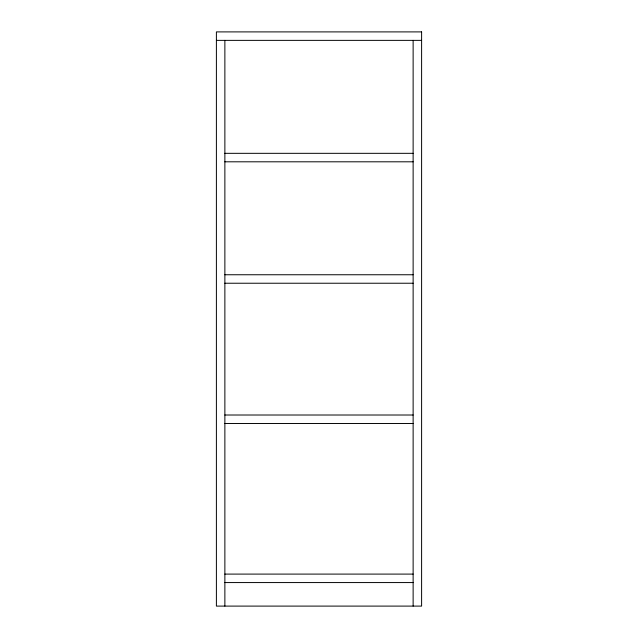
<?xml version="1.0" encoding="UTF-8"?>
<svg xmlns="http://www.w3.org/2000/svg" width="638" height="638" viewBox="0 0 638 638"><rect width="100%" height="100%" fill="white"/><g stroke="black" fill="none" stroke-linecap="round" stroke-linejoin="round"><path stroke-width="0.96" d="M216.394 40.369L421.606 40.369M224.871 153.327L413.129 153.327M224.871 161.805L413.129 161.805M224.871 274.755L413.129 274.755M224.871 283.232L413.129 283.232M224.871 415.011L413.129 415.011M224.871 423.488L413.129 423.488M224.871 574.096L413.129 574.096M224.871 582.566L413.129 582.566M413.129 40.369L413.129 606.1M224.871 40.369L224.871 606.1M421.606 31.9L216.394 31.9L216.394 606.1L421.606 606.1L421.606 31.9"/></g></svg>
